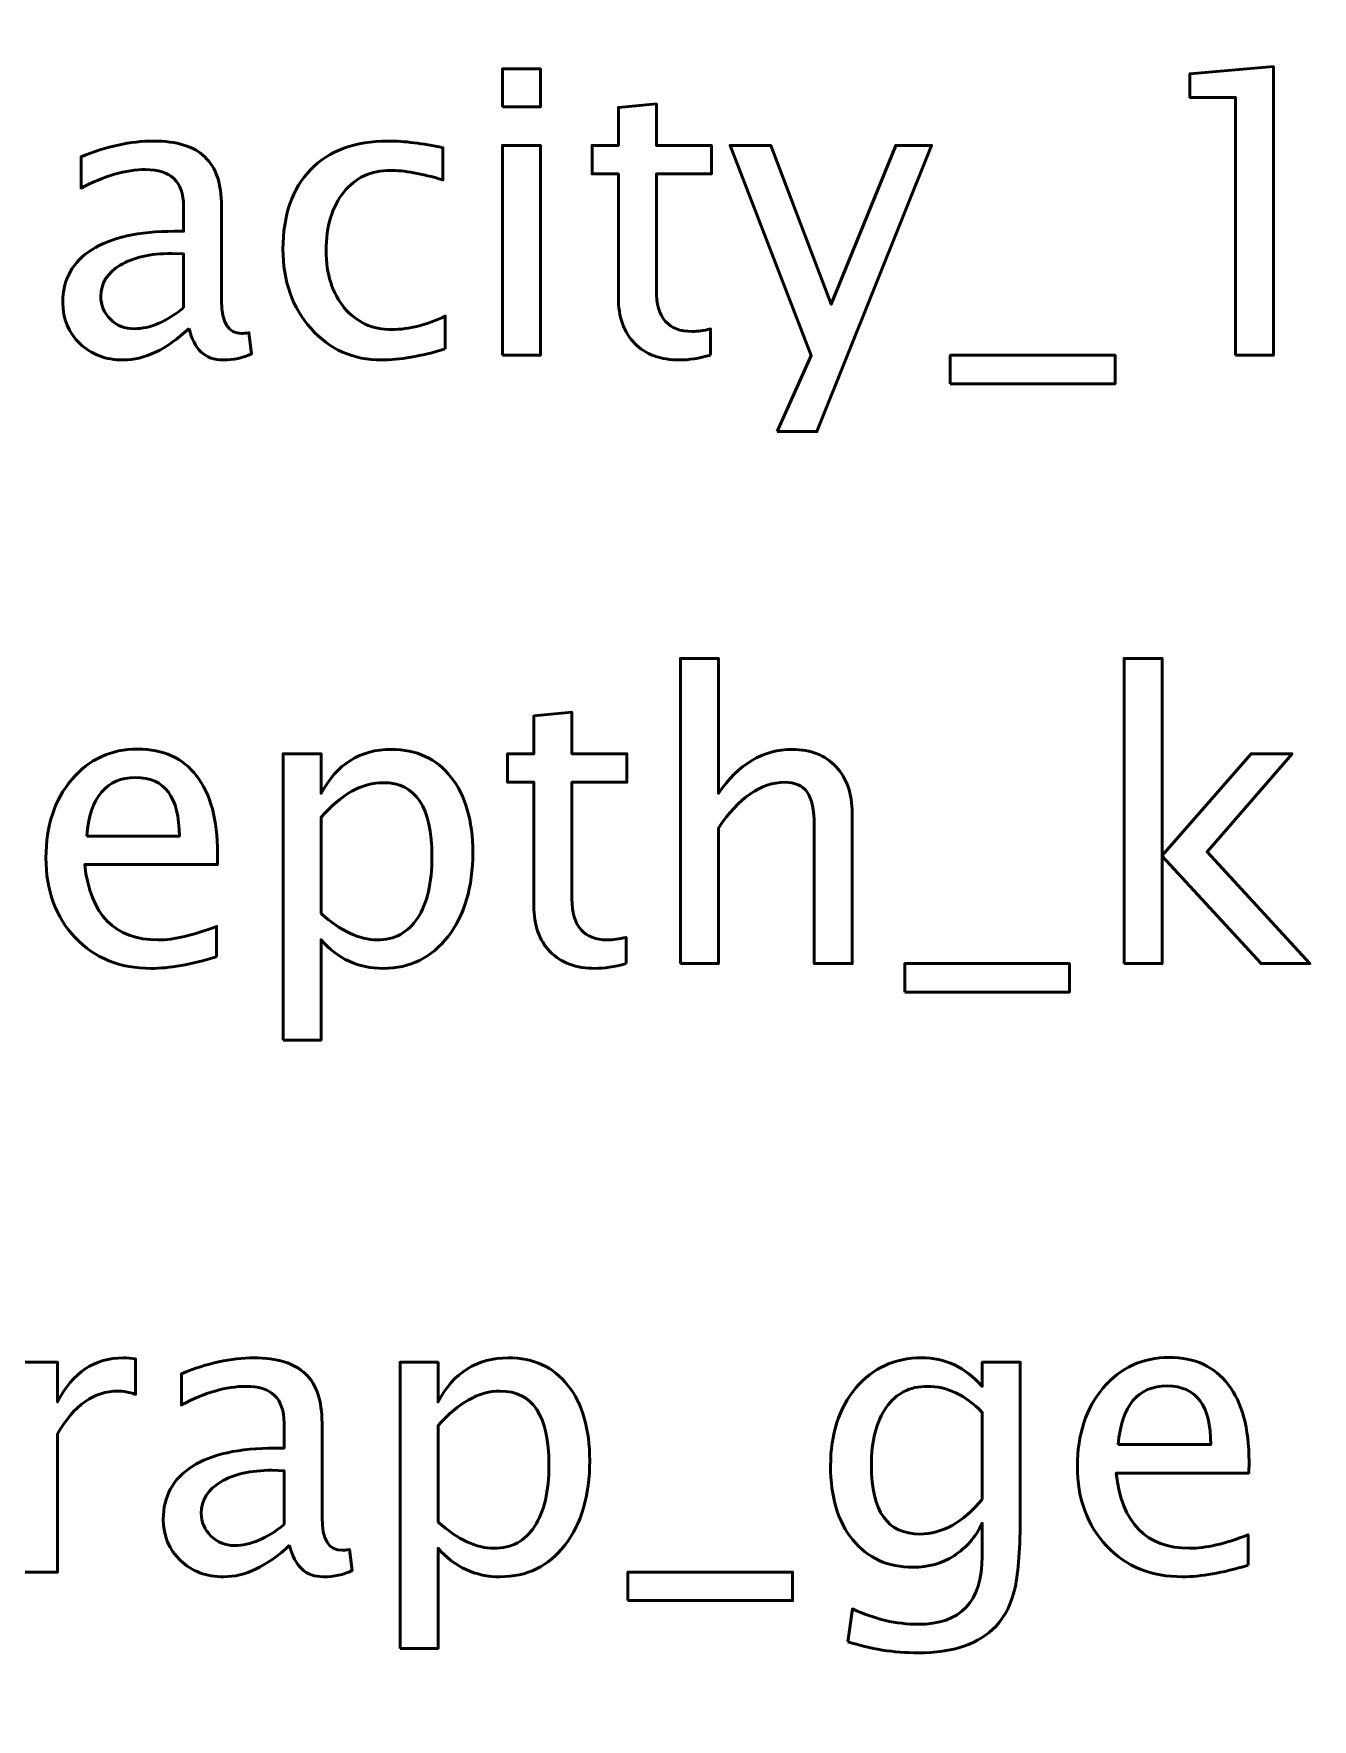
# Model space of a CAD drawing. Header units: centimetres. Extents: x -23 to 23, y -25.2 to 25.2.
# Drawn here: x -18.245 to -16.878, y -21.968 to -20.166 of the extents above; entities that cross this region are included whole.
import ezdxf

# ---------------------------------------------------------------- set-up
doc = ezdxf.new("R2010")
doc.units = ezdxf.units.CM
doc.header["$MEASUREMENT"] = 0
doc.layers.add('Layer 1', color=7, linetype='Continuous')

msp = doc.modelspace()

# ---------------------------------------------------------------- linework, layer by layer
at = {"layer": 'Layer 1', "lineweight": 53}
msp.add_open_spline([(-23, -24.75), (-23, -24.75), (-23, 24.75), (-23, 24.75), (-23, 24.75), (-23, 25.02614), (-22.77614, 25.25), (-22.5, 25.25), (-22.5, 25.25), (-22.5, 25.25), (22.5, 25.25), (22.5, 25.25), (22.5, 25.25), (22.77614, 25.25), (23, 25.02614), (23, 24.75), (23, 24.75), (23, 24.75), (23, -24.75), (23, -24.75), (23, -24.75), (23, -25.02614), (22.77614, -25.25), (22.5, -25.25), (22.5, -25.25), (22.5, -25.25), (-22.5, -25.25), (-22.5, -25.25), (-22.5, -25.25), (-22.77614, -25.25), (-23, -25.02614), (-23, -24.75)], degree=3, knots=[0, 0, 0, 0, 0.1111111, 0.1111111, 0.1111111, 0.1111111, 0.2222222, 0.2222222, 0.2222222, 0.2222222, 0.3333333, 0.3333333, 0.3333333, 0.3333333, 0.4444444, 0.4444444, 0.4444444, 0.4444444, 0.5555556, 0.5555556, 0.5555556, 0.5555556, 0.6666667, 0.6666667, 0.6666667, 0.6666667, 0.7777778, 0.7777778, 0.7777778, 0.7777778, 1, 1, 1, 1], dxfattribs=at)
at = {"layer": 'Layer 1', "color": 5, "lineweight": 53}
for points, knots in [([(-17.74378, -20.24408), (-17.74378, -20.24408), (-17.74378, -20.20344), (-17.74378, -20.20344), (-17.74378, -20.20344), (-17.74378, -20.20344), (-17.70314, -20.20344), (-17.70314, -20.20344), (-17.70314, -20.20344), (-17.70314, -20.20344), (-17.70314, -20.24408), (-17.70314, -20.24408), (-17.70314, -20.24408), (-17.70314, -20.24408), (-17.74378, -20.24408), (-17.74378, -20.24408)], [0, 0, 0, 0, 0.2, 0.2, 0.2, 0.2, 0.4, 0.4, 0.4, 0.4, 0.6, 0.6, 0.6, 0.6, 1, 1, 1, 1]), ([(-16.95998, -20.50951), (-16.95998, -20.50951), (-16.95998, -20.23392), (-16.95998, -20.23392), (-16.95998, -20.23392), (-16.95998, -20.23392), (-17.00866, -20.23392), (-17.00866, -20.23392), (-17.00866, -20.23392), (-17.00866, -20.23392), (-17.00866, -20.20852), (-17.00866, -20.20852), (-17.00866, -20.20852), (-17.00866, -20.20852), (-16.91934, -20.2009), (-16.91934, -20.2009), (-16.91934, -20.2009), (-16.91934, -20.2009), (-16.91934, -20.50951), (-16.91934, -20.50951), (-16.91934, -20.50951), (-16.91934, -20.50951), (-16.95998, -20.50951), (-16.95998, -20.50951)], [0, 0, 0, 0, 0.1428571, 0.1428571, 0.1428571, 0.1428571, 0.2857143, 0.2857143, 0.2857143, 0.2857143, 0.4285714, 0.4285714, 0.4285714, 0.4285714, 0.5714286, 0.5714286, 0.5714286, 0.5714286, 0.7142857, 0.7142857, 0.7142857, 0.7142857, 1, 1, 1, 1]), ([(-17.52111, -20.50944), (-17.53367, -20.5129), (-17.54461, -20.51459), (-17.55385, -20.51459), (-17.55385, -20.51459), (-17.57459, -20.51459), (-17.59075, -20.50866), (-17.60232, -20.49681), (-17.60232, -20.49681), (-17.61396, -20.48496), (-17.61975, -20.46852), (-17.61975, -20.44742), (-17.61975, -20.44742), (-17.61975, -20.44742), (-17.61975, -20.31562), (-17.61975, -20.31562), (-17.61975, -20.31562), (-17.61975, -20.31562), (-17.64783, -20.31562), (-17.64783, -20.31562), (-17.64783, -20.31562), (-17.64783, -20.31562), (-17.64783, -20.28515), (-17.64783, -20.28515), (-17.64783, -20.28515), (-17.64783, -20.28515), (-17.61975, -20.28515), (-17.61975, -20.28515), (-17.61975, -20.28515), (-17.61975, -20.28515), (-17.61975, -20.24458), (-17.61975, -20.24458), (-17.61975, -20.24458), (-17.61975, -20.24458), (-17.57911, -20.2407), (-17.57911, -20.2407), (-17.57911, -20.2407), (-17.57911, -20.2407), (-17.57911, -20.28515), (-17.57911, -20.28515), (-17.57911, -20.28515), (-17.57911, -20.28515), (-17.52026, -20.28515), (-17.52026, -20.28515), (-17.52026, -20.28515), (-17.52026, -20.28515), (-17.52026, -20.31562), (-17.52026, -20.31562), (-17.52026, -20.31562), (-17.52026, -20.31562), (-17.57911, -20.31562), (-17.57911, -20.31562), (-17.57911, -20.31562), (-17.57911, -20.31562), (-17.57911, -20.44008), (-17.57911, -20.44008), (-17.57911, -20.44008), (-17.57911, -20.46943), (-17.56634, -20.48411), (-17.54087, -20.48411), (-17.54087, -20.48411), (-17.53543, -20.48411), (-17.52887, -20.48319), (-17.52111, -20.48143), (-17.52111, -20.48143), (-17.52111, -20.48143), (-17.52111, -20.50944), (-17.52111, -20.50944)], [0, 0, 0, 0, 0.0555556, 0.0555556, 0.0555556, 0.0555556, 0.1111111, 0.1111111, 0.1111111, 0.1111111, 0.1666667, 0.1666667, 0.1666667, 0.1666667, 0.2222222, 0.2222222, 0.2222222, 0.2222222, 0.2777778, 0.2777778, 0.2777778, 0.2777778, 0.3333333, 0.3333333, 0.3333333, 0.3333333, 0.3888889, 0.3888889, 0.3888889, 0.3888889, 0.4444444, 0.4444444, 0.4444444, 0.4444444, 0.5, 0.5, 0.5, 0.5, 0.5555556, 0.5555556, 0.5555556, 0.5555556, 0.6111111, 0.6111111, 0.6111111, 0.6111111, 0.6666667, 0.6666667, 0.6666667, 0.6666667, 0.7222222, 0.7222222, 0.7222222, 0.7222222, 0.7777778, 0.7777778, 0.7777778, 0.7777778, 0.8333333, 0.8333333, 0.8333333, 0.8333333, 0.8888889, 0.8888889, 0.8888889, 0.8888889, 1, 1, 1, 1]), ([(-18.07871, -20.48094), (-18.10312, -20.50337), (-18.12662, -20.51459), (-18.1492, -20.51459), (-18.1492, -20.51459), (-18.16775, -20.51459), (-18.1832, -20.5088), (-18.19541, -20.49716), (-18.19541, -20.49716), (-18.20769, -20.48552), (-18.21382, -20.47085), (-18.21382, -20.45314), (-18.21382, -20.45314), (-18.21382, -20.42865), (-18.20352, -20.40982), (-18.18292, -20.39669), (-18.18292, -20.39669), (-18.16232, -20.38357), (-18.13276, -20.37701), (-18.09423, -20.37701), (-18.09423, -20.37701), (-18.09423, -20.37701), (-18.08471, -20.37701), (-18.08471, -20.37701), (-18.08471, -20.37701), (-18.08471, -20.37701), (-18.08471, -20.34999), (-18.08471, -20.34999), (-18.08471, -20.34999), (-18.08471, -20.32395), (-18.09825, -20.31097), (-18.12542, -20.31097), (-18.12542, -20.31097), (-18.14644, -20.31097), (-18.16944, -20.3176), (-18.19435, -20.33086), (-18.19435, -20.33086), (-18.19435, -20.33086), (-18.19435, -20.29742), (-18.19435, -20.29742), (-18.19435, -20.29742), (-18.16697, -20.28613), (-18.14115, -20.28049), (-18.11695, -20.28049), (-18.11695, -20.28049), (-18.09205, -20.28049), (-18.07363, -20.28613), (-18.06185, -20.29749), (-18.06185, -20.29749), (-18.04999, -20.30885), (-18.04407, -20.32635), (-18.04407, -20.34999), (-18.04407, -20.34999), (-18.04407, -20.34999), (-18.04407, -20.45137), (-18.04407, -20.45137), (-18.04407, -20.45137), (-18.04407, -20.47459), (-18.03694, -20.48623), (-18.02262, -20.48623), (-18.02262, -20.48623), (-18.02086, -20.48623), (-18.01825, -20.48594), (-18.01479, -20.48538), (-18.01479, -20.48538), (-18.01479, -20.48538), (-18.0119, -20.50796), (-18.0119, -20.50796), (-18.0119, -20.50796), (-18.02114, -20.5124), (-18.0313, -20.51459), (-18.04245, -20.51459), (-18.04245, -20.51459), (-18.06142, -20.51459), (-18.07349, -20.50337), (-18.07871, -20.48094)], [0, 0, 0, 0, 0.05, 0.05, 0.05, 0.05, 0.1, 0.1, 0.1, 0.1, 0.15, 0.15, 0.15, 0.15, 0.2, 0.2, 0.2, 0.2, 0.25, 0.25, 0.25, 0.25, 0.3, 0.3, 0.3, 0.3, 0.35, 0.35, 0.35, 0.35, 0.4, 0.4, 0.4, 0.4, 0.45, 0.45, 0.45, 0.45, 0.5, 0.5, 0.5, 0.5, 0.55, 0.55, 0.55, 0.55, 0.6, 0.6, 0.6, 0.6, 0.65, 0.65, 0.65, 0.65, 0.7, 0.7, 0.7, 0.7, 0.75, 0.75, 0.75, 0.75, 0.8, 0.8, 0.8, 0.8, 0.85, 0.85, 0.85, 0.85, 0.9, 0.9, 0.9, 0.9, 1, 1, 1, 1]), ([(-17.80481, -20.50274), (-17.83113, -20.51064), (-17.85385, -20.51459), (-17.87297, -20.51459), (-17.87297, -20.51459), (-17.90331, -20.51459), (-17.92843, -20.50337), (-17.94839, -20.48101), (-17.94839, -20.48101), (-17.96836, -20.45857), (-17.97838, -20.43028), (-17.97838, -20.3962), (-17.97838, -20.3962), (-17.97838, -20.35979), (-17.9685, -20.33136), (-17.94875, -20.31104), (-17.94875, -20.31104), (-17.92899, -20.29065), (-17.9014, -20.28049), (-17.86599, -20.28049), (-17.86599, -20.28049), (-17.84856, -20.28049), (-17.82894, -20.28289), (-17.80735, -20.28769), (-17.80735, -20.28769), (-17.80735, -20.28769), (-17.80735, -20.32197), (-17.80735, -20.32197), (-17.80735, -20.32197), (-17.83029, -20.3152), (-17.84898, -20.31181), (-17.86338, -20.31181), (-17.86338, -20.31181), (-17.88426, -20.31181), (-17.90098, -20.31965), (-17.91347, -20.33524), (-17.91347, -20.33524), (-17.92596, -20.35083), (-17.93224, -20.37165), (-17.93224, -20.39761), (-17.93224, -20.39761), (-17.93224, -20.4228), (-17.92575, -20.44312), (-17.91283, -20.45871), (-17.91283, -20.45871), (-17.89992, -20.47423), (-17.88306, -20.48199), (-17.86211, -20.48199), (-17.86211, -20.48199), (-17.84355, -20.48199), (-17.8245, -20.4772), (-17.80481, -20.4676), (-17.80481, -20.4676), (-17.80481, -20.4676), (-17.80481, -20.50274), (-17.80481, -20.50274)], [0, 0, 0, 0, 0.0666667, 0.0666667, 0.0666667, 0.0666667, 0.1333333, 0.1333333, 0.1333333, 0.1333333, 0.2, 0.2, 0.2, 0.2, 0.2666667, 0.2666667, 0.2666667, 0.2666667, 0.3333333, 0.3333333, 0.3333333, 0.3333333, 0.4, 0.4, 0.4, 0.4, 0.4666667, 0.4666667, 0.4666667, 0.4666667, 0.5333333, 0.5333333, 0.5333333, 0.5333333, 0.6, 0.6, 0.6, 0.6, 0.6666667, 0.6666667, 0.6666667, 0.6666667, 0.7333333, 0.7333333, 0.7333333, 0.7333333, 0.8, 0.8, 0.8, 0.8, 0.8666667, 0.8666667, 0.8666667, 0.8666667, 1, 1, 1, 1]), ([(-17.74378, -20.50951), (-17.74378, -20.50951), (-17.74378, -20.28515), (-17.74378, -20.28515), (-17.74378, -20.28515), (-17.74378, -20.28515), (-17.70314, -20.28515), (-17.70314, -20.28515), (-17.70314, -20.28515), (-17.70314, -20.28515), (-17.70314, -20.50951), (-17.70314, -20.50951), (-17.70314, -20.50951), (-17.70314, -20.50951), (-17.74378, -20.50951), (-17.74378, -20.50951)], [0, 0, 0, 0, 0.2, 0.2, 0.2, 0.2, 0.4, 0.4, 0.4, 0.4, 0.6, 0.6, 0.6, 0.6, 1, 1, 1, 1]), ([(-17.44985, -20.59121), (-17.44985, -20.59121), (-17.41344, -20.50979), (-17.41344, -20.50979), (-17.41344, -20.50979), (-17.41344, -20.50979), (-17.50036, -20.28515), (-17.50036, -20.28515), (-17.50036, -20.28515), (-17.50036, -20.28515), (-17.45676, -20.28515), (-17.45676, -20.28515), (-17.45676, -20.28515), (-17.45676, -20.28515), (-17.39213, -20.45504), (-17.39213, -20.45504), (-17.39213, -20.45504), (-17.39213, -20.45504), (-17.3232, -20.28515), (-17.3232, -20.28515), (-17.3232, -20.28515), (-17.3232, -20.28515), (-17.28489, -20.28515), (-17.28489, -20.28515), (-17.28489, -20.28515), (-17.28489, -20.28515), (-17.40751, -20.59121), (-17.40751, -20.59121), (-17.40751, -20.59121), (-17.40751, -20.59121), (-17.44985, -20.59121), (-17.44985, -20.59121)], [0, 0, 0, 0, 0.1111111, 0.1111111, 0.1111111, 0.1111111, 0.2222222, 0.2222222, 0.2222222, 0.2222222, 0.3333333, 0.3333333, 0.3333333, 0.3333333, 0.4444444, 0.4444444, 0.4444444, 0.4444444, 0.5555556, 0.5555556, 0.5555556, 0.5555556, 0.6666667, 0.6666667, 0.6666667, 0.6666667, 0.7777778, 0.7777778, 0.7777778, 0.7777778, 1, 1, 1, 1]), ([(-18.08471, -20.45878), (-18.08471, -20.45878), (-18.08471, -20.40114), (-18.08471, -20.40114), (-18.08471, -20.40114), (-18.08471, -20.40114), (-18.09776, -20.40071), (-18.09776, -20.40071), (-18.09776, -20.40071), (-18.12034, -20.40071), (-18.13854, -20.40488), (-18.15244, -20.4132), (-18.15244, -20.4132), (-18.16627, -20.4216), (-18.17318, -20.43268), (-18.17318, -20.4465), (-18.17318, -20.4465), (-18.17318, -20.45617), (-18.16973, -20.46435), (-18.16288, -20.47106), (-18.16288, -20.47106), (-18.15597, -20.47776), (-18.14757, -20.48115), (-18.13762, -20.48115), (-18.13762, -20.48115), (-18.12069, -20.48115), (-18.10305, -20.47367), (-18.08471, -20.45878)], [0, 0, 0, 0, 0.125, 0.125, 0.125, 0.125, 0.25, 0.25, 0.25, 0.25, 0.375, 0.375, 0.375, 0.375, 0.5, 0.5, 0.5, 0.5, 0.625, 0.625, 0.625, 0.625, 0.75, 0.75, 0.75, 0.75, 1, 1, 1, 1]), ([(-17.26478, -20.53999), (-17.26478, -20.53999), (-17.26478, -20.50951), (-17.26478, -20.50951), (-17.26478, -20.50951), (-17.26478, -20.50951), (-17.08867, -20.50951), (-17.08867, -20.50951), (-17.08867, -20.50951), (-17.08867, -20.50951), (-17.08867, -20.53999), (-17.08867, -20.53999), (-17.08867, -20.53999), (-17.08867, -20.53999), (-17.26478, -20.53999), (-17.26478, -20.53999)], [0, 0, 0, 0, 0.2, 0.2, 0.2, 0.2, 0.4, 0.4, 0.4, 0.4, 0.6, 0.6, 0.6, 0.6, 1, 1, 1, 1]), ([(-17.55346, -21.16003), (-17.55346, -21.16003), (-17.55346, -20.83364), (-17.55346, -20.83364), (-17.55346, -20.83364), (-17.55346, -20.83364), (-17.51282, -20.83364), (-17.51282, -20.83364), (-17.51282, -20.83364), (-17.51282, -20.83364), (-17.51282, -20.97807), (-17.51282, -20.97807), (-17.51282, -20.97807), (-17.4913, -20.94667), (-17.46491, -20.93101), (-17.43373, -20.93101), (-17.43373, -20.93101), (-17.41411, -20.93101), (-17.39852, -20.93715), (-17.38702, -20.94949), (-17.38702, -20.94949), (-17.37552, -20.96177), (-17.36974, -20.97835), (-17.36974, -20.99909), (-17.36974, -20.99909), (-17.36974, -20.99909), (-17.36974, -21.16003), (-17.36974, -21.16003), (-17.36974, -21.16003), (-17.36974, -21.16003), (-17.41037, -21.16003), (-17.41037, -21.16003), (-17.41037, -21.16003), (-17.41037, -21.16003), (-17.41037, -21.01236), (-17.41037, -21.01236), (-17.41037, -21.01236), (-17.41037, -20.99571), (-17.41284, -20.98385), (-17.41771, -20.9768), (-17.41771, -20.9768), (-17.42265, -20.96967), (-17.43077, -20.96614), (-17.44212, -20.96614), (-17.44212, -20.96614), (-17.4671, -20.96614), (-17.49067, -20.98244), (-17.51282, -21.01504), (-17.51282, -21.01504), (-17.51282, -21.01504), (-17.51282, -21.16003), (-17.51282, -21.16003), (-17.51282, -21.16003), (-17.51282, -21.16003), (-17.55346, -21.16003), (-17.55346, -21.16003)], [0, 0, 0, 0, 0.0666667, 0.0666667, 0.0666667, 0.0666667, 0.1333333, 0.1333333, 0.1333333, 0.1333333, 0.2, 0.2, 0.2, 0.2, 0.2666667, 0.2666667, 0.2666667, 0.2666667, 0.3333333, 0.3333333, 0.3333333, 0.3333333, 0.4, 0.4, 0.4, 0.4, 0.4666667, 0.4666667, 0.4666667, 0.4666667, 0.5333333, 0.5333333, 0.5333333, 0.5333333, 0.6, 0.6, 0.6, 0.6, 0.6666667, 0.6666667, 0.6666667, 0.6666667, 0.7333333, 0.7333333, 0.7333333, 0.7333333, 0.8, 0.8, 0.8, 0.8, 0.8666667, 0.8666667, 0.8666667, 0.8666667, 1, 1, 1, 1]), ([(-17.07904, -21.16003), (-17.07904, -21.16003), (-17.07904, -20.83364), (-17.07904, -20.83364), (-17.07904, -20.83364), (-17.07904, -20.83364), (-17.0384, -20.83364), (-17.0384, -20.83364), (-17.0384, -20.83364), (-17.0384, -20.83364), (-17.0384, -21.04453), (-17.0384, -21.04453), (-17.0384, -21.04453), (-17.0384, -21.04453), (-16.94315, -20.93567), (-16.94315, -20.93567), (-16.94315, -20.93567), (-16.94315, -20.93567), (-16.89927, -20.93567), (-16.89927, -20.93567), (-16.89927, -20.93567), (-16.89927, -20.93567), (-16.99028, -21.04037), (-16.99028, -21.04037), (-16.99028, -21.04037), (-16.99028, -21.04037), (-16.88022, -21.16003), (-16.88022, -21.16003), (-16.88022, -21.16003), (-16.88022, -21.16003), (-16.93257, -21.16003), (-16.93257, -21.16003), (-16.93257, -21.16003), (-16.93257, -21.16003), (-17.0384, -21.04495), (-17.0384, -21.04495), (-17.0384, -21.04495), (-17.0384, -21.04495), (-17.0384, -21.16003), (-17.0384, -21.16003), (-17.0384, -21.16003), (-17.0384, -21.16003), (-17.07904, -21.16003), (-17.07904, -21.16003)], [0, 0, 0, 0, 0.0833333, 0.0833333, 0.0833333, 0.0833333, 0.1666667, 0.1666667, 0.1666667, 0.1666667, 0.25, 0.25, 0.25, 0.25, 0.3333333, 0.3333333, 0.3333333, 0.3333333, 0.4166667, 0.4166667, 0.4166667, 0.4166667, 0.5, 0.5, 0.5, 0.5, 0.5833333, 0.5833333, 0.5833333, 0.5833333, 0.6666667, 0.6666667, 0.6666667, 0.6666667, 0.75, 0.75, 0.75, 0.75, 0.8333333, 0.8333333, 0.8333333, 0.8333333, 1, 1, 1, 1]), ([(-17.61146, -21.15996), (-17.62402, -21.16342), (-17.63496, -21.16511), (-17.6442, -21.16511), (-17.6442, -21.16511), (-17.66494, -21.16511), (-17.6811, -21.15918), (-17.69267, -21.14733), (-17.69267, -21.14733), (-17.70431, -21.13548), (-17.7101, -21.11904), (-17.7101, -21.09794), (-17.7101, -21.09794), (-17.7101, -21.09794), (-17.7101, -20.96614), (-17.7101, -20.96614), (-17.7101, -20.96614), (-17.7101, -20.96614), (-17.73818, -20.96614), (-17.73818, -20.96614), (-17.73818, -20.96614), (-17.73818, -20.96614), (-17.73818, -20.93567), (-17.73818, -20.93567), (-17.73818, -20.93567), (-17.73818, -20.93567), (-17.7101, -20.93567), (-17.7101, -20.93567), (-17.7101, -20.93567), (-17.7101, -20.93567), (-17.7101, -20.8951), (-17.7101, -20.8951), (-17.7101, -20.8951), (-17.7101, -20.8951), (-17.66946, -20.89122), (-17.66946, -20.89122), (-17.66946, -20.89122), (-17.66946, -20.89122), (-17.66946, -20.93567), (-17.66946, -20.93567), (-17.66946, -20.93567), (-17.66946, -20.93567), (-17.61061, -20.93567), (-17.61061, -20.93567), (-17.61061, -20.93567), (-17.61061, -20.93567), (-17.61061, -20.96614), (-17.61061, -20.96614), (-17.61061, -20.96614), (-17.61061, -20.96614), (-17.66946, -20.96614), (-17.66946, -20.96614), (-17.66946, -20.96614), (-17.66946, -20.96614), (-17.66946, -21.0906), (-17.66946, -21.0906), (-17.66946, -21.0906), (-17.66946, -21.11995), (-17.65669, -21.13463), (-17.63122, -21.13463), (-17.63122, -21.13463), (-17.62578, -21.13463), (-17.61922, -21.13371), (-17.61146, -21.13195), (-17.61146, -21.13195), (-17.61146, -21.13195), (-17.61146, -21.15996), (-17.61146, -21.15996)], [0, 0, 0, 0, 0.0555556, 0.0555556, 0.0555556, 0.0555556, 0.1111111, 0.1111111, 0.1111111, 0.1111111, 0.1666667, 0.1666667, 0.1666667, 0.1666667, 0.2222222, 0.2222222, 0.2222222, 0.2222222, 0.2777778, 0.2777778, 0.2777778, 0.2777778, 0.3333333, 0.3333333, 0.3333333, 0.3333333, 0.3888889, 0.3888889, 0.3888889, 0.3888889, 0.4444444, 0.4444444, 0.4444444, 0.4444444, 0.5, 0.5, 0.5, 0.5, 0.5555556, 0.5555556, 0.5555556, 0.5555556, 0.6111111, 0.6111111, 0.6111111, 0.6111111, 0.6666667, 0.6666667, 0.6666667, 0.6666667, 0.7222222, 0.7222222, 0.7222222, 0.7222222, 0.7777778, 0.7777778, 0.7777778, 0.7777778, 0.8333333, 0.8333333, 0.8333333, 0.8333333, 0.8888889, 0.8888889, 0.8888889, 0.8888889, 1, 1, 1, 1]), ([(-18.0494, -21.15283), (-18.07671, -21.16102), (-18.10006, -21.16511), (-18.11954, -21.16511), (-18.11954, -21.16511), (-18.15277, -21.16511), (-18.17979, -21.1541), (-18.2006, -21.13216), (-18.2006, -21.13216), (-18.22142, -21.11022), (-18.23186, -21.08178), (-18.23186, -21.04679), (-18.23186, -21.04679), (-18.23186, -21.01285), (-18.22269, -20.98498), (-18.20427, -20.96318), (-18.20427, -20.96318), (-18.18586, -20.94145), (-18.16229, -20.93059), (-18.13358, -20.93059), (-18.13358, -20.93059), (-18.10641, -20.93059), (-18.08539, -20.94025), (-18.07057, -20.95958), (-18.07057, -20.95958), (-18.05575, -20.97892), (-18.04835, -21.00629), (-18.04835, -21.04178), (-18.04835, -21.04178), (-18.04835, -21.04178), (-18.04856, -21.0542), (-18.04856, -21.0542), (-18.04856, -21.0542), (-18.04856, -21.0542), (-18.19037, -21.0542), (-18.19037, -21.0542), (-18.19037, -21.0542), (-18.18445, -21.10782), (-18.15827, -21.13463), (-18.11192, -21.13463), (-18.11192, -21.13463), (-18.09491, -21.13463), (-18.0741, -21.12983), (-18.0494, -21.12024), (-18.0494, -21.12024), (-18.0494, -21.12024), (-18.0494, -21.15283), (-18.0494, -21.15283)], [0, 0, 0, 0, 0.0769231, 0.0769231, 0.0769231, 0.0769231, 0.1538462, 0.1538462, 0.1538462, 0.1538462, 0.2307692, 0.2307692, 0.2307692, 0.2307692, 0.3076923, 0.3076923, 0.3076923, 0.3076923, 0.3846154, 0.3846154, 0.3846154, 0.3846154, 0.4615385, 0.4615385, 0.4615385, 0.4615385, 0.5384615, 0.5384615, 0.5384615, 0.5384615, 0.6153846, 0.6153846, 0.6153846, 0.6153846, 0.6923077, 0.6923077, 0.6923077, 0.6923077, 0.7692308, 0.7692308, 0.7692308, 0.7692308, 0.8461538, 0.8461538, 0.8461538, 0.8461538, 1, 1, 1, 1]), ([(-17.97821, -21.24173), (-17.97821, -21.24173), (-17.97821, -20.93567), (-17.97821, -20.93567), (-17.97821, -20.93567), (-17.97821, -20.93567), (-17.93757, -20.93567), (-17.93757, -20.93567), (-17.93757, -20.93567), (-17.93757, -20.93567), (-17.93757, -20.97807), (-17.93757, -20.97807), (-17.93757, -20.97807), (-17.92092, -20.94667), (-17.89587, -20.93101), (-17.8625, -20.93101), (-17.8625, -20.93101), (-17.83548, -20.93101), (-17.81424, -20.94082), (-17.79872, -20.9605), (-17.79872, -20.9605), (-17.7832, -20.98019), (-17.77544, -21.00707), (-17.77544, -21.04114), (-17.77544, -21.04114), (-17.77544, -21.07826), (-17.78425, -21.10824), (-17.80182, -21.13096), (-17.80182, -21.13096), (-17.81939, -21.15375), (-17.84253, -21.16511), (-17.87118, -21.16511), (-17.87118, -21.16511), (-17.89778, -21.16511), (-17.91993, -21.15495), (-17.93757, -21.13456), (-17.93757, -21.13456), (-17.93757, -21.13456), (-17.93757, -21.24173), (-17.93757, -21.24173), (-17.93757, -21.24173), (-17.93757, -21.24173), (-17.97821, -21.24173), (-17.97821, -21.24173)], [0, 0, 0, 0, 0.0833333, 0.0833333, 0.0833333, 0.0833333, 0.1666667, 0.1666667, 0.1666667, 0.1666667, 0.25, 0.25, 0.25, 0.25, 0.3333333, 0.3333333, 0.3333333, 0.3333333, 0.4166667, 0.4166667, 0.4166667, 0.4166667, 0.5, 0.5, 0.5, 0.5, 0.5833333, 0.5833333, 0.5833333, 0.5833333, 0.6666667, 0.6666667, 0.6666667, 0.6666667, 0.75, 0.75, 0.75, 0.75, 0.8333333, 0.8333333, 0.8333333, 0.8333333, 1, 1, 1, 1]), ([(-18.18826, -21.02372), (-18.18826, -21.02372), (-18.0892, -21.02372), (-18.0892, -21.02372), (-18.0892, -21.02372), (-18.0892, -20.98195), (-18.10479, -20.96106), (-18.13591, -20.96106), (-18.13591, -20.96106), (-18.16723, -20.96106), (-18.18466, -20.98195), (-18.18826, -21.02372)], [0, 0, 0, 0, 0.25, 0.25, 0.25, 0.25, 0.5, 0.5, 0.5, 0.5, 1, 1, 1, 1]), ([(-17.93757, -21.10655), (-17.91662, -21.12525), (-17.89665, -21.13463), (-17.87767, -21.13463), (-17.87767, -21.13463), (-17.85897, -21.13463), (-17.84451, -21.1268), (-17.83435, -21.11121), (-17.83435, -21.11121), (-17.82412, -21.09561), (-17.81904, -21.07367), (-17.81904, -21.04531), (-17.81904, -21.04531), (-17.81904, -20.99281), (-17.83639, -20.96657), (-17.87111, -20.96657), (-17.87111, -20.96657), (-17.89383, -20.96657), (-17.91598, -20.97884), (-17.93757, -21.00347), (-17.93757, -21.00347), (-17.93757, -21.00347), (-17.93757, -21.10655), (-17.93757, -21.10655)], [0, 0, 0, 0, 0.1428571, 0.1428571, 0.1428571, 0.1428571, 0.2857143, 0.2857143, 0.2857143, 0.2857143, 0.4285714, 0.4285714, 0.4285714, 0.4285714, 0.5714286, 0.5714286, 0.5714286, 0.5714286, 0.7142857, 0.7142857, 0.7142857, 0.7142857, 1, 1, 1, 1]), ([(-17.31357, -21.19051), (-17.31357, -21.19051), (-17.31357, -21.16003), (-17.31357, -21.16003), (-17.31357, -21.16003), (-17.31357, -21.16003), (-17.13746, -21.16003), (-17.13746, -21.16003), (-17.13746, -21.16003), (-17.13746, -21.16003), (-17.13746, -21.19051), (-17.13746, -21.19051), (-17.13746, -21.19051), (-17.13746, -21.19051), (-17.31357, -21.19051), (-17.31357, -21.19051)], [0, 0, 0, 0, 0.2, 0.2, 0.2, 0.2, 0.4, 0.4, 0.4, 0.4, 0.6, 0.6, 0.6, 0.6, 1, 1, 1, 1]), ([(-18.26011, -21.81055), (-18.26011, -21.81055), (-18.26011, -21.58619), (-18.26011, -21.58619), (-18.26011, -21.58619), (-18.26011, -21.58619), (-18.21947, -21.58619), (-18.21947, -21.58619), (-18.21947, -21.58619), (-18.21947, -21.58619), (-18.21947, -21.62859), (-18.21947, -21.62859), (-18.21947, -21.62859), (-18.20331, -21.59719), (-18.17989, -21.58153), (-18.14913, -21.58153), (-18.14913, -21.58153), (-18.14496, -21.58153), (-18.14059, -21.58188), (-18.13607, -21.58259), (-18.13607, -21.58259), (-18.13607, -21.58259), (-18.13607, -21.62062), (-18.13607, -21.62062), (-18.13607, -21.62062), (-18.14313, -21.61829), (-18.14934, -21.61709), (-18.1547, -21.61709), (-18.1547, -21.61709), (-18.18052, -21.61709), (-18.20211, -21.63233), (-18.21947, -21.66288), (-18.21947, -21.66288), (-18.21947, -21.66288), (-18.21947, -21.81055), (-18.21947, -21.81055), (-18.21947, -21.81055), (-18.21947, -21.81055), (-18.26011, -21.81055), (-18.26011, -21.81055)], [0, 0, 0, 0, 0.0909091, 0.0909091, 0.0909091, 0.0909091, 0.1818182, 0.1818182, 0.1818182, 0.1818182, 0.2727273, 0.2727273, 0.2727273, 0.2727273, 0.3636364, 0.3636364, 0.3636364, 0.3636364, 0.4545455, 0.4545455, 0.4545455, 0.4545455, 0.5454545, 0.5454545, 0.5454545, 0.5454545, 0.6363636, 0.6363636, 0.6363636, 0.6363636, 0.7272727, 0.7272727, 0.7272727, 0.7272727, 0.8181818, 0.8181818, 0.8181818, 0.8181818, 1, 1, 1, 1]), ([(-17.97126, -21.78198), (-17.99567, -21.80441), (-18.01917, -21.81563), (-18.04175, -21.81563), (-18.04175, -21.81563), (-18.0603, -21.81563), (-18.07575, -21.80984), (-18.08796, -21.7982), (-18.08796, -21.7982), (-18.10024, -21.78656), (-18.10637, -21.77189), (-18.10637, -21.75418), (-18.10637, -21.75418), (-18.10637, -21.72969), (-18.09607, -21.71086), (-18.07547, -21.69773), (-18.07547, -21.69773), (-18.05487, -21.68461), (-18.02531, -21.67805), (-17.98678, -21.67805), (-17.98678, -21.67805), (-17.98678, -21.67805), (-17.97726, -21.67805), (-17.97726, -21.67805), (-17.97726, -21.67805), (-17.97726, -21.67805), (-17.97726, -21.65103), (-17.97726, -21.65103), (-17.97726, -21.65103), (-17.97726, -21.62499), (-17.9908, -21.61201), (-18.01797, -21.61201), (-18.01797, -21.61201), (-18.03899, -21.61201), (-18.06199, -21.61864), (-18.0869, -21.6319), (-18.0869, -21.6319), (-18.0869, -21.6319), (-18.0869, -21.59846), (-18.0869, -21.59846), (-18.0869, -21.59846), (-18.05952, -21.58717), (-18.0337, -21.58153), (-18.0095, -21.58153), (-18.0095, -21.58153), (-17.9846, -21.58153), (-17.96618, -21.58717), (-17.9544, -21.59853), (-17.9544, -21.59853), (-17.94254, -21.60989), (-17.93662, -21.62739), (-17.93662, -21.65103), (-17.93662, -21.65103), (-17.93662, -21.65103), (-17.93662, -21.75241), (-17.93662, -21.75241), (-17.93662, -21.75241), (-17.93662, -21.77563), (-17.92949, -21.78727), (-17.91517, -21.78727), (-17.91517, -21.78727), (-17.91341, -21.78727), (-17.9108, -21.78698), (-17.90734, -21.78642), (-17.90734, -21.78642), (-17.90734, -21.78642), (-17.90445, -21.809), (-17.90445, -21.809), (-17.90445, -21.809), (-17.91369, -21.81344), (-17.92385, -21.81563), (-17.935, -21.81563), (-17.935, -21.81563), (-17.95397, -21.81563), (-17.96604, -21.80441), (-17.97126, -21.78198)], [0, 0, 0, 0, 0.05, 0.05, 0.05, 0.05, 0.1, 0.1, 0.1, 0.1, 0.15, 0.15, 0.15, 0.15, 0.2, 0.2, 0.2, 0.2, 0.25, 0.25, 0.25, 0.25, 0.3, 0.3, 0.3, 0.3, 0.35, 0.35, 0.35, 0.35, 0.4, 0.4, 0.4, 0.4, 0.45, 0.45, 0.45, 0.45, 0.5, 0.5, 0.5, 0.5, 0.55, 0.55, 0.55, 0.55, 0.6, 0.6, 0.6, 0.6, 0.65, 0.65, 0.65, 0.65, 0.7, 0.7, 0.7, 0.7, 0.75, 0.75, 0.75, 0.75, 0.8, 0.8, 0.8, 0.8, 0.85, 0.85, 0.85, 0.85, 0.9, 0.9, 0.9, 0.9, 1, 1, 1, 1]), ([(-17.85315, -21.89225), (-17.85315, -21.89225), (-17.85315, -21.58619), (-17.85315, -21.58619), (-17.85315, -21.58619), (-17.85315, -21.58619), (-17.81251, -21.58619), (-17.81251, -21.58619), (-17.81251, -21.58619), (-17.81251, -21.58619), (-17.81251, -21.62859), (-17.81251, -21.62859), (-17.81251, -21.62859), (-17.79586, -21.59719), (-17.77081, -21.58153), (-17.73744, -21.58153), (-17.73744, -21.58153), (-17.71042, -21.58153), (-17.68918, -21.59134), (-17.67366, -21.61102), (-17.67366, -21.61102), (-17.65814, -21.63071), (-17.65038, -21.65759), (-17.65038, -21.69166), (-17.65038, -21.69166), (-17.65038, -21.72878), (-17.65919, -21.75876), (-17.67676, -21.78148), (-17.67676, -21.78148), (-17.69433, -21.80427), (-17.71747, -21.81563), (-17.74612, -21.81563), (-17.74612, -21.81563), (-17.77272, -21.81563), (-17.79487, -21.80547), (-17.81251, -21.78508), (-17.81251, -21.78508), (-17.81251, -21.78508), (-17.81251, -21.89225), (-17.81251, -21.89225), (-17.81251, -21.89225), (-17.81251, -21.89225), (-17.85315, -21.89225), (-17.85315, -21.89225)], [0, 0, 0, 0, 0.0833333, 0.0833333, 0.0833333, 0.0833333, 0.1666667, 0.1666667, 0.1666667, 0.1666667, 0.25, 0.25, 0.25, 0.25, 0.3333333, 0.3333333, 0.3333333, 0.3333333, 0.4166667, 0.4166667, 0.4166667, 0.4166667, 0.5, 0.5, 0.5, 0.5, 0.5833333, 0.5833333, 0.5833333, 0.5833333, 0.6666667, 0.6666667, 0.6666667, 0.6666667, 0.75, 0.75, 0.75, 0.75, 0.8333333, 0.8333333, 0.8333333, 0.8333333, 1, 1, 1, 1]), ([(-17.37421, -21.88506), (-17.37421, -21.88506), (-17.36942, -21.84992), (-17.36942, -21.84992), (-17.36942, -21.84992), (-17.34585, -21.86093), (-17.3225, -21.86643), (-17.29943, -21.86643), (-17.29943, -21.86643), (-17.25364, -21.86643), (-17.2307, -21.84216), (-17.2307, -21.79369), (-17.2307, -21.79369), (-17.2307, -21.79369), (-17.2307, -21.75841), (-17.2307, -21.75841), (-17.2307, -21.75841), (-17.23776, -21.7733), (-17.24778, -21.7848), (-17.26083, -21.79305), (-17.26083, -21.79305), (-17.27388, -21.80131), (-17.28842, -21.80547), (-17.30443, -21.80547), (-17.30443, -21.80547), (-17.3316, -21.80547), (-17.35312, -21.79573), (-17.36899, -21.77626), (-17.36899, -21.77626), (-17.38487, -21.75679), (-17.39284, -21.7304), (-17.39284, -21.6971), (-17.39284, -21.6971), (-17.39284, -21.66302), (-17.38381, -21.63522), (-17.36575, -21.6137), (-17.36575, -21.6137), (-17.34761, -21.59225), (-17.32426, -21.58153), (-17.29554, -21.58153), (-17.29554, -21.58153), (-17.27043, -21.58153), (-17.24877, -21.59169), (-17.2307, -21.61208), (-17.2307, -21.61208), (-17.2307, -21.61208), (-17.2307, -21.58619), (-17.2307, -21.58619), (-17.2307, -21.58619), (-17.2307, -21.58619), (-17.19007, -21.58619), (-17.19007, -21.58619), (-17.19007, -21.58619), (-17.19007, -21.58619), (-17.19007, -21.74931), (-17.19007, -21.74931), (-17.19007, -21.74931), (-17.19007, -21.78437), (-17.1919, -21.81034), (-17.19557, -21.8272), (-17.19557, -21.8272), (-17.19917, -21.84406), (-17.20608, -21.85789), (-17.2161, -21.86862), (-17.2161, -21.86862), (-17.23388, -21.88745), (-17.26168, -21.89691), (-17.29943, -21.89691), (-17.29943, -21.89691), (-17.32532, -21.89691), (-17.35022, -21.89296), (-17.37421, -21.88506)], [0, 0, 0, 0, 0.0526316, 0.0526316, 0.0526316, 0.0526316, 0.1052632, 0.1052632, 0.1052632, 0.1052632, 0.1578947, 0.1578947, 0.1578947, 0.1578947, 0.2105263, 0.2105263, 0.2105263, 0.2105263, 0.2631579, 0.2631579, 0.2631579, 0.2631579, 0.3157895, 0.3157895, 0.3157895, 0.3157895, 0.3684211, 0.3684211, 0.3684211, 0.3684211, 0.4210526, 0.4210526, 0.4210526, 0.4210526, 0.4736842, 0.4736842, 0.4736842, 0.4736842, 0.5263158, 0.5263158, 0.5263158, 0.5263158, 0.5789474, 0.5789474, 0.5789474, 0.5789474, 0.6315789, 0.6315789, 0.6315789, 0.6315789, 0.6842105, 0.6842105, 0.6842105, 0.6842105, 0.7368421, 0.7368421, 0.7368421, 0.7368421, 0.7894737, 0.7894737, 0.7894737, 0.7894737, 0.8421053, 0.8421053, 0.8421053, 0.8421053, 0.8947368, 0.8947368, 0.8947368, 0.8947368, 1, 1, 1, 1]), ([(-16.94643, -21.80335), (-16.97374, -21.81154), (-16.99709, -21.81563), (-17.01657, -21.81563), (-17.01657, -21.81563), (-17.0498, -21.81563), (-17.07682, -21.80462), (-17.09763, -21.78268), (-17.09763, -21.78268), (-17.11845, -21.76074), (-17.12889, -21.7323), (-17.12889, -21.69731), (-17.12889, -21.69731), (-17.12889, -21.66337), (-17.11972, -21.6355), (-17.1013, -21.6137), (-17.1013, -21.6137), (-17.08289, -21.59197), (-17.05932, -21.58111), (-17.03061, -21.58111), (-17.03061, -21.58111), (-17.00344, -21.58111), (-16.98242, -21.59077), (-16.9676, -21.6101), (-16.9676, -21.6101), (-16.95278, -21.62944), (-16.94538, -21.65681), (-16.94538, -21.6923), (-16.94538, -21.6923), (-16.94538, -21.6923), (-16.94559, -21.70472), (-16.94559, -21.70472), (-16.94559, -21.70472), (-16.94559, -21.70472), (-17.0874, -21.70472), (-17.0874, -21.70472), (-17.0874, -21.70472), (-17.08148, -21.75834), (-17.0553, -21.78515), (-17.00895, -21.78515), (-17.00895, -21.78515), (-16.99194, -21.78515), (-16.97113, -21.78035), (-16.94643, -21.77076), (-16.94643, -21.77076), (-16.94643, -21.77076), (-16.94643, -21.80335), (-16.94643, -21.80335)], [0, 0, 0, 0, 0.0769231, 0.0769231, 0.0769231, 0.0769231, 0.1538462, 0.1538462, 0.1538462, 0.1538462, 0.2307692, 0.2307692, 0.2307692, 0.2307692, 0.3076923, 0.3076923, 0.3076923, 0.3076923, 0.3846154, 0.3846154, 0.3846154, 0.3846154, 0.4615385, 0.4615385, 0.4615385, 0.4615385, 0.5384615, 0.5384615, 0.5384615, 0.5384615, 0.6153846, 0.6153846, 0.6153846, 0.6153846, 0.6923077, 0.6923077, 0.6923077, 0.6923077, 0.7692308, 0.7692308, 0.7692308, 0.7692308, 0.8461538, 0.8461538, 0.8461538, 0.8461538, 1, 1, 1, 1]), ([(-17.81251, -21.75707), (-17.79156, -21.77577), (-17.77159, -21.78515), (-17.75261, -21.78515), (-17.75261, -21.78515), (-17.73391, -21.78515), (-17.71945, -21.77732), (-17.70929, -21.76173), (-17.70929, -21.76173), (-17.69906, -21.74613), (-17.69398, -21.72419), (-17.69398, -21.69583), (-17.69398, -21.69583), (-17.69398, -21.64333), (-17.71133, -21.61709), (-17.74605, -21.61709), (-17.74605, -21.61709), (-17.76877, -21.61709), (-17.79092, -21.62936), (-17.81251, -21.65399), (-17.81251, -21.65399), (-17.81251, -21.65399), (-17.81251, -21.75707), (-17.81251, -21.75707)], [0, 0, 0, 0, 0.1428571, 0.1428571, 0.1428571, 0.1428571, 0.2857143, 0.2857143, 0.2857143, 0.2857143, 0.4285714, 0.4285714, 0.4285714, 0.4285714, 0.5714286, 0.5714286, 0.5714286, 0.5714286, 0.7142857, 0.7142857, 0.7142857, 0.7142857, 1, 1, 1, 1]), ([(-17.2307, -21.73294), (-17.2307, -21.73294), (-17.2307, -21.63988), (-17.2307, -21.63988), (-17.2307, -21.63988), (-17.24863, -21.62132), (-17.26817, -21.61201), (-17.28927, -21.61201), (-17.28927, -21.61201), (-17.30803, -21.61201), (-17.32271, -21.61949), (-17.33329, -21.63452), (-17.33329, -21.63452), (-17.34395, -21.64947), (-17.34924, -21.67029), (-17.34924, -21.69682), (-17.34924, -21.69682), (-17.34924, -21.74557), (-17.33195, -21.76991), (-17.29731, -21.76991), (-17.29731, -21.76991), (-17.27374, -21.76991), (-17.25152, -21.75756), (-17.2307, -21.73294)], [0, 0, 0, 0, 0.1428571, 0.1428571, 0.1428571, 0.1428571, 0.2857143, 0.2857143, 0.2857143, 0.2857143, 0.4285714, 0.4285714, 0.4285714, 0.4285714, 0.5714286, 0.5714286, 0.5714286, 0.5714286, 0.7142857, 0.7142857, 0.7142857, 0.7142857, 1, 1, 1, 1]), ([(-17.08529, -21.67424), (-17.08529, -21.67424), (-16.98623, -21.67424), (-16.98623, -21.67424), (-16.98623, -21.67424), (-16.98623, -21.63247), (-17.00182, -21.61158), (-17.03294, -21.61158), (-17.03294, -21.61158), (-17.06426, -21.61158), (-17.08169, -21.63247), (-17.08529, -21.67424)], [0, 0, 0, 0, 0.25, 0.25, 0.25, 0.25, 0.5, 0.5, 0.5, 0.5, 1, 1, 1, 1]), ([(-17.97726, -21.75982), (-17.97726, -21.75982), (-17.97726, -21.70218), (-17.97726, -21.70218), (-17.97726, -21.70218), (-17.97726, -21.70218), (-17.99031, -21.70175), (-17.99031, -21.70175), (-17.99031, -21.70175), (-18.01289, -21.70175), (-18.03109, -21.70592), (-18.04499, -21.71424), (-18.04499, -21.71424), (-18.05882, -21.72264), (-18.06573, -21.73372), (-18.06573, -21.74754), (-18.06573, -21.74754), (-18.06573, -21.75721), (-18.06228, -21.76539), (-18.05543, -21.7721), (-18.05543, -21.7721), (-18.04852, -21.7788), (-18.04012, -21.78219), (-18.03017, -21.78219), (-18.03017, -21.78219), (-18.01324, -21.78219), (-17.9956, -21.77471), (-17.97726, -21.75982)], [0, 0, 0, 0, 0.125, 0.125, 0.125, 0.125, 0.25, 0.25, 0.25, 0.25, 0.375, 0.375, 0.375, 0.375, 0.5, 0.5, 0.5, 0.5, 0.625, 0.625, 0.625, 0.625, 0.75, 0.75, 0.75, 0.75, 1, 1, 1, 1]), ([(-17.60959, -21.84103), (-17.60959, -21.84103), (-17.60959, -21.81055), (-17.60959, -21.81055), (-17.60959, -21.81055), (-17.60959, -21.81055), (-17.43348, -21.81055), (-17.43348, -21.81055), (-17.43348, -21.81055), (-17.43348, -21.81055), (-17.43348, -21.84103), (-17.43348, -21.84103), (-17.43348, -21.84103), (-17.43348, -21.84103), (-17.60959, -21.84103), (-17.60959, -21.84103)], [0, 0, 0, 0, 0.2, 0.2, 0.2, 0.2, 0.4, 0.4, 0.4, 0.4, 0.6, 0.6, 0.6, 0.6, 1, 1, 1, 1])]:
    msp.add_open_spline(points, degree=3, knots=knots, dxfattribs=at)

doc.saveas('drawing.dxf')
